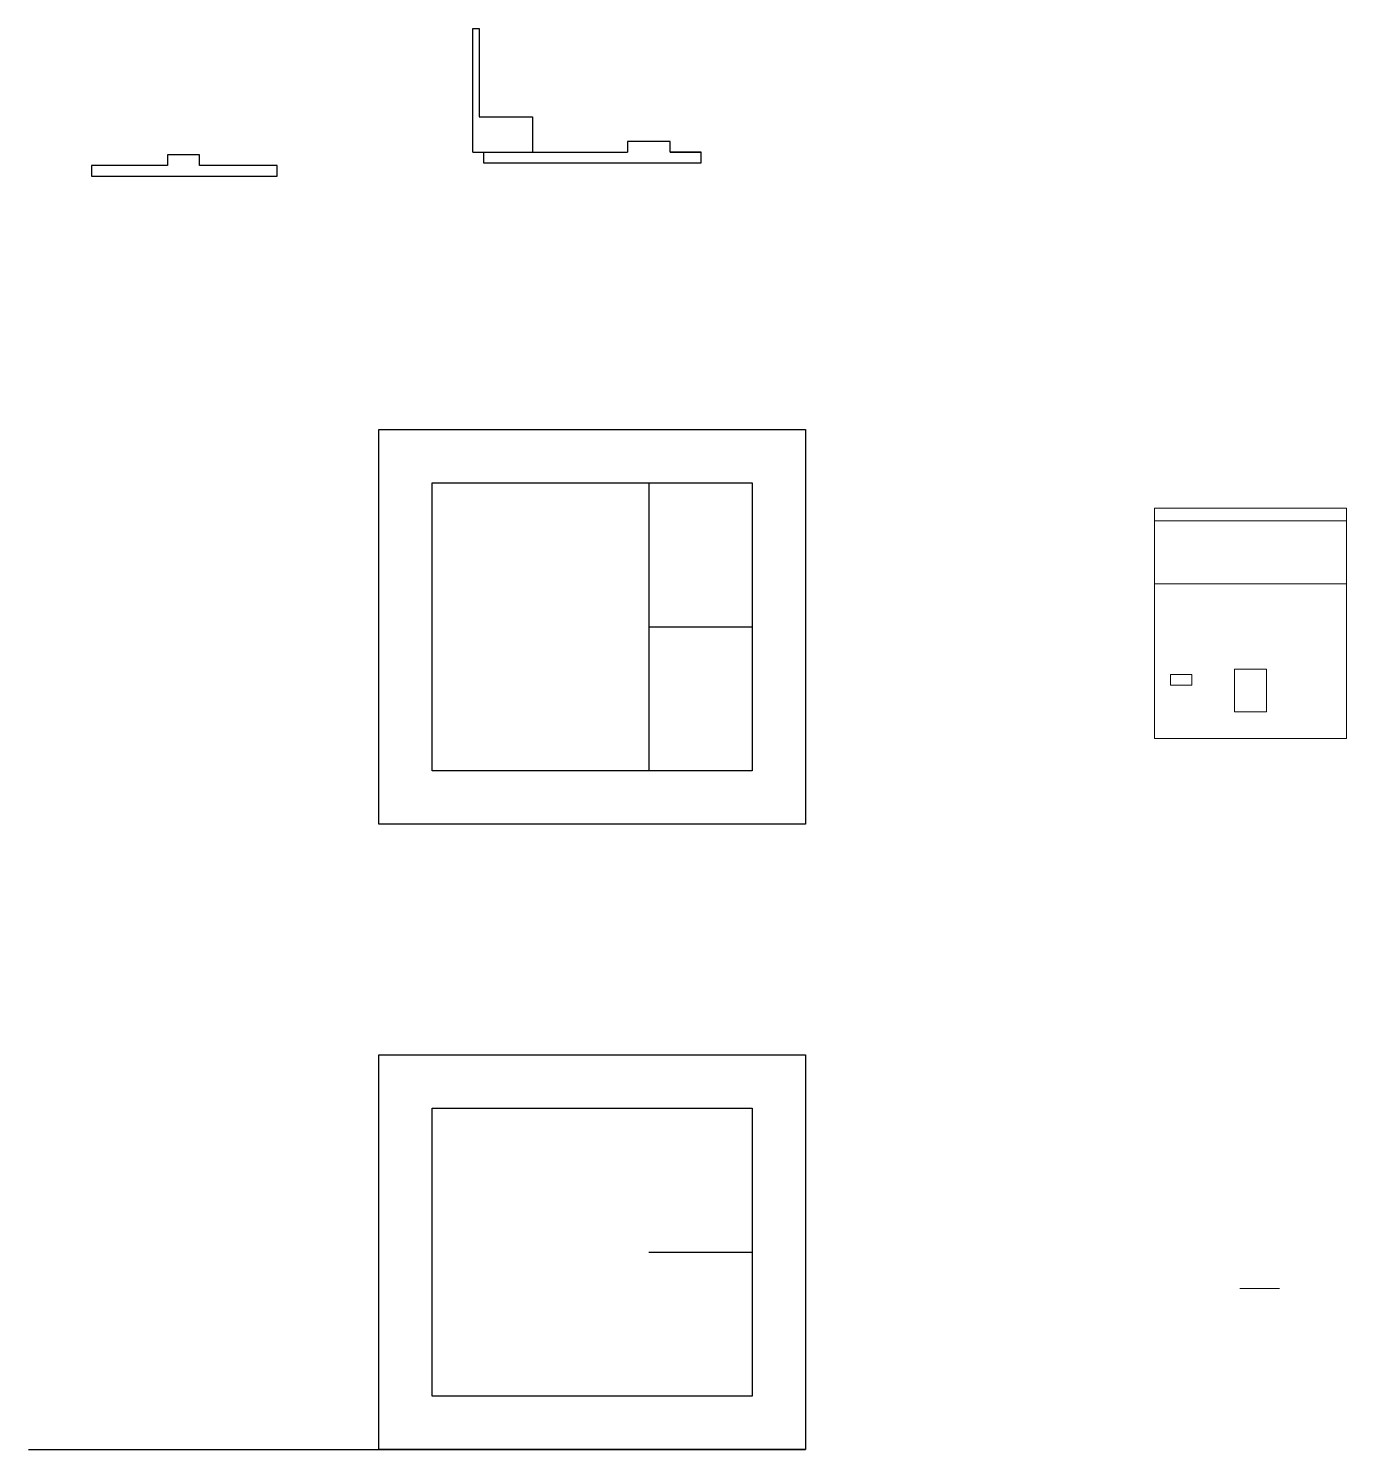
# Model space of a CAD drawing. Header units: millimetres. Extents: x 46187 to 46311, y 28134 to 28267.
import ezdxf

# ---------------------------------------------------------------- set-up
doc = ezdxf.new("R2010")
doc.units = ezdxf.units.MM
doc.layers.add('Tekst på tegning', color=7, linetype='Continuous', lineweight=13)
doc.layers.add('Tyk fuldstregslinje (Optegning)', color=7, linetype='Continuous', lineweight=30)

msp = doc.modelspace()

# ---------------------------------------------------------------- linework, layer by layer
at = {"layer": 'Tekst på tegning'}
for p, q in [((46292.87, 28220.67, 1), (46292.87, 28221.87, 1)), ((46292.87, 28221.87, 1), (46310.87, 28221.87, 1)), ((46292.87, 28214.77, 1), (46292.87, 28221.87, 1)), ((46292.87, 28214.77, 1), (46292.87, 28221.87, 1)), ((46292.87, 28221.87, 1), (46310.87, 28221.87, 1)), ((46310.87, 28221.87, 1), (46310.87, 28214.77, 1)), ((46310.87, 28221.87, 1), (46310.87, 28214.77, 1)), ((46292.87, 28220.67), (46310.87, 28220.67)), ((46292.87, 28200.27), (46292.87, 28220.67)), ((46292.87, 28220.67, 1), (46310.87, 28220.67, 1)), ((46310.87, 28220.67), (46310.87, 28200.27)), ((46292.87, 28200.27, 1), (46292.87, 28214.77, 1)), ((46292.87, 28214.77, 1), (46310.87, 28214.77, 1)), ((46310.87, 28214.77, 1), (46292.87, 28214.77, 1)), ((46294.37, 28206.27, 1), (46296.37, 28206.27, 1)), ((46294.37, 28205.27, 1), (46294.37, 28206.27, 1)), ((46296.37, 28206.27, 1), (46296.37, 28205.27, 1)), ((46303.37, 28206.77, 1), (46300.37, 28206.77, 1)), ((46300.37, 28206.77, 1), (46300.37, 28202.77, 1)), ((46303.37, 28202.77, 1), (46303.37, 28206.77, 1)), ((46296.37, 28205.27, 1), (46294.37, 28205.27, 1)), ((46300.37, 28202.77, 1), (46301.87, 28202.77, 1)), ((46301.87, 28202.77, 1), (46303.37, 28202.77, 1)), ((46310.87, 28200.27), (46292.87, 28200.27)), ((46310.87, 28200.27, 1), (46294.37, 28200.27, 1)), ((46304.58, 28148.7, -0.3), (46300.86, 28148.7, -0.3))]:
    msp.add_line(p, q, dxfattribs=at)
at = {"layer": 'Tyk fuldstregslinje (Optegning)'}
for p, q in [((46228.96, 28255.23), (46228.96, 28266.83)), ((46228.96, 28266.83), (46229.56, 28266.83)), ((46229.56, 28266.83), (46229.56, 28258.53)), ((46229.56, 28258.53), (46234.56, 28258.53)), ((46234.56, 28258.53), (46234.56, 28255.23)), ((46247.46, 28256.23), (46243.46, 28256.23)), ((46243.46, 28256.23), (46243.46, 28255.23)), ((46247.46, 28255.23), (46247.46, 28256.23)), ((46203.34, 28254.98), (46200.34, 28254.98)), ((46200.34, 28254.98), (46200.34, 28253.98)), ((46203.34, 28253.98), (46203.34, 28254.98)), ((46228.96, 28255.23), (46229.96, 28255.23)), ((46229.96, 28255.23), (46243.46, 28255.23)), ((46229.96, 28255.23), (46229.96, 28254.23)), ((46247.46, 28255.23), (46250.36, 28255.23)), ((46250.36, 28255.23), (46247.46, 28255.23)), ((46250.36, 28254.23), (46250.36, 28255.23)), ((46200.34, 28253.98), (46193.24, 28253.98)), ((46193.24, 28253.98), (46193.24, 28252.98)), ((46210.64, 28253.98), (46203.34, 28253.98)), ((46210.64, 28252.98), (46210.64, 28253.98)), ((46229.96, 28254.23), (46250.36, 28254.23)), ((46193.24, 28252.98), (46210.64, 28252.98)), ((46220.16, 28229.23), (46260.16, 28229.23)), ((46220.16, 28192.23), (46220.16, 28229.23)), ((46260.16, 28229.23), (46260.16, 28192.23)), ((46225.16, 28224.23), (46255.16, 28224.23)), ((46225.16, 28197.23), (46225.16, 28224.23)), ((46245.46, 28224.23), (46245.46, 28197.23)), ((46255.16, 28224.23), (46255.16, 28197.23)), ((46245.46, 28210.73), (46255.16, 28210.73)), ((46255.16, 28197.23), (46225.16, 28197.23)), ((46260.16, 28192.23), (46220.16, 28192.23)), ((46220.16, 28170.61), (46260.16, 28170.61)), ((46220.16, 28133.61), (46220.16, 28170.61)), ((46260.16, 28170.61), (46260.16, 28133.61)), ((46225.16, 28165.61), (46255.16, 28165.61)), ((46225.16, 28138.61), (46225.16, 28165.61)), ((46255.16, 28165.61), (46255.16, 28138.61)), ((46245.46, 28152.11, -8), (46255.16, 28152.11, -8)), ((46255.16, 28138.61), (46225.16, 28138.61)), ((46260.16, 28133.61), (46220.16, 28133.61))]:
    msp.add_line(p, q, dxfattribs=at)
at = {"layer": 'Tyk fuldstregslinje (Optegning)', "extrusion": (0, 0, -1)}
msp.add_line((46187.32, 28133.61, 3), (46260.16, 28133.61, 3), dxfattribs=at)

doc.saveas('drawing.dxf')
